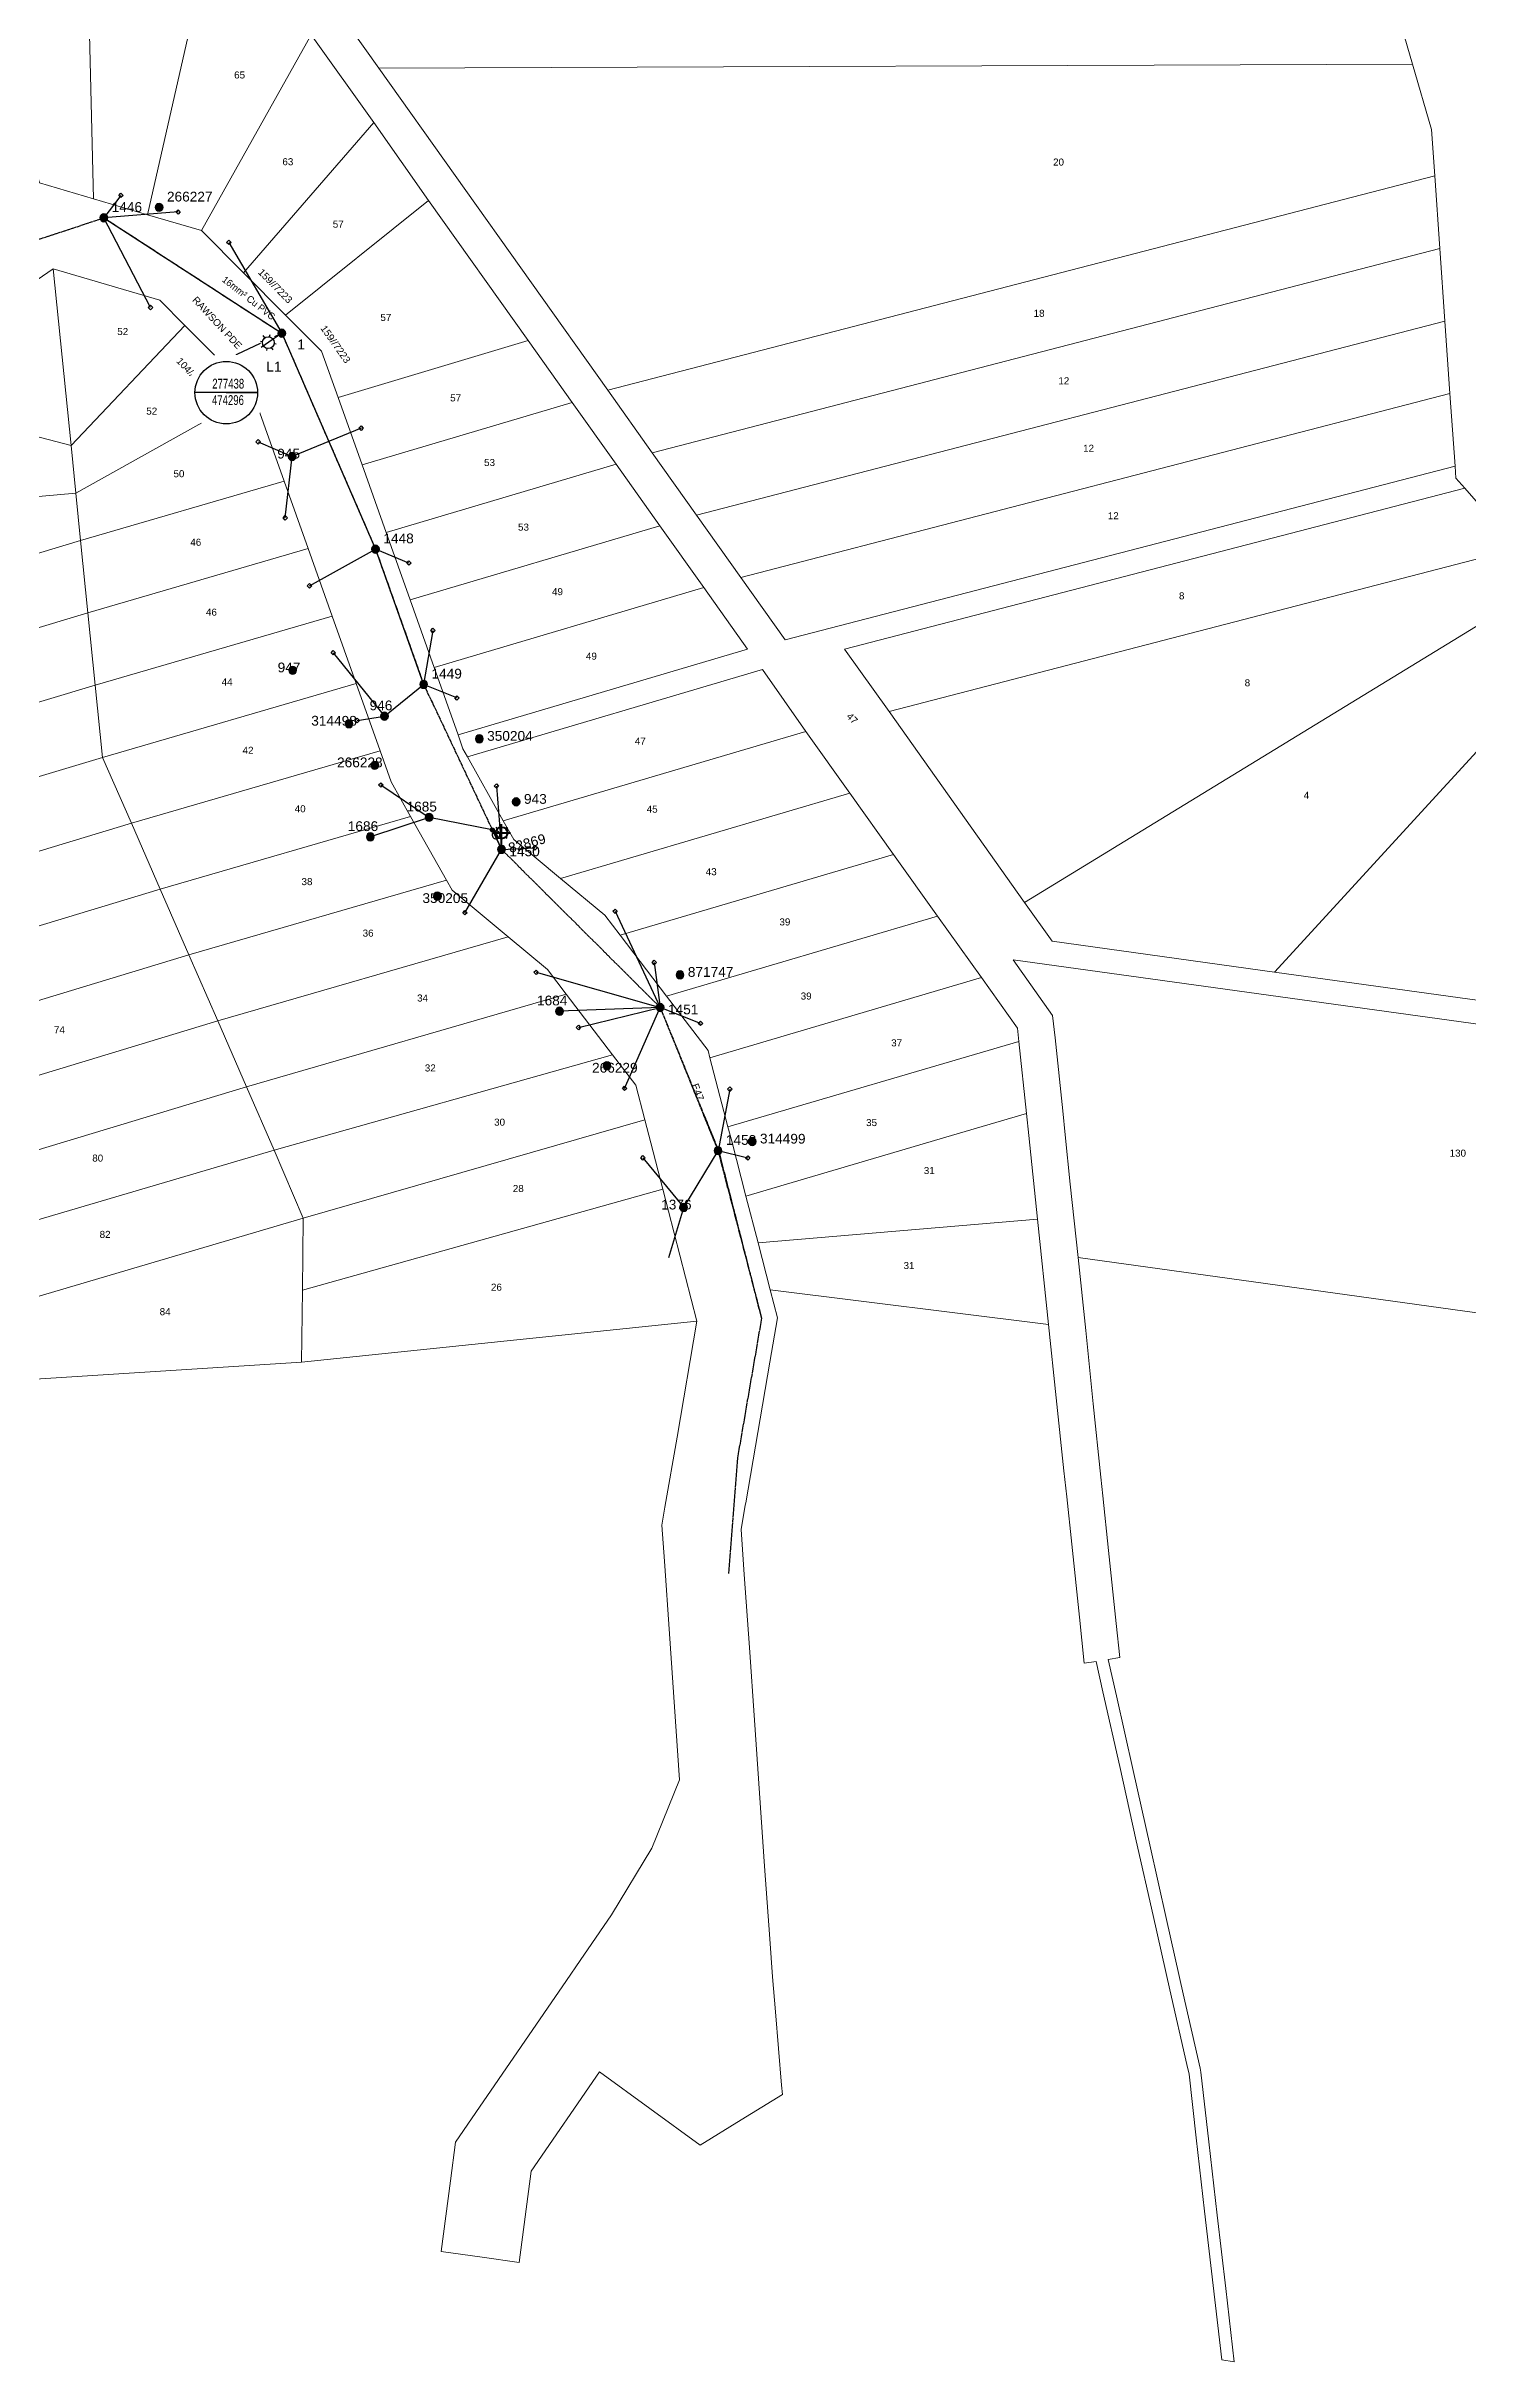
# Model space of a CAD drawing. Header units: metres. Extents: x 252878 to 253885, y 6267535 to 6268425.
# Drawn here: x 253185 to 253549, y 6267535 to 6268128 of the extents above; entities that cross this region are included whole.
import ezdxf
from ezdxf.enums import TextEntityAlignment as Align

# ---------------------------------------------------------------- set-up
doc = ezdxf.new("R2010")
doc.units = ezdxf.units.M
doc.linetypes.add('Cable Exist OH', pattern=[1, 1, 0])
doc.layers.get('0').update_dxf_attribs({"color": 6})
for name, color, linetype, lineweight in [('Cadastre Land Parcels_SP_EXT', 9, 'Continuous', 5), ('Cadastre Road Names_SP_HV_LV_SL_EXT', 9, 'Continuous', 5), ('Cadastre Roads_SP_EXT', 9, 'Continuous', 5)]:
    doc.layers.add(name, color=color, linetype=linetype, lineweight=lineweight)
for name, color, linetype in [('Equip_LV_EXT', 7, 'Continuous'), ('Equip_SP_LV_EXT', 7, 'Continuous'), ('Equip_SP_SL_EXT', 7, 'Continuous'), ('Equip_SP_SL_NEW', 2, 'Continuous'), ('Mains_HV_EXT', 7, 'Continuous'), ('Mains_LV_EXT', 7, 'Continuous'), ('Mains_SL_EXT', 7, 'Continuous'), ('Notes_SL_MISC', 7, 'Continuous'), ('OH_Details_SP_MISC', 7, 'Continuous'), ('Services_SP_EXT', 7, 'Continuous'), ('SupportsOH_SP_TR_HV_LV_SL_EXT', 7, 'Continuous')]:
    doc.layers.add(name, color=color, linetype=linetype)
doc.styles.add('iecARIAL', font='arial.ttf', dxfattribs={"height": 2})
doc.styles.add('POLE_LABEL', font='arial.ttf')
doc.styles.get("Standard").update_dxf_attribs({"font": 'arial.ttf'})

# ---------------------------------------------------------------- blocks, each defined once
blk = doc.blocks.new('LV_OH_LINKS_CLOSED_EXT')
for p, q in [((-0.17, 4.97), (-0.17, 3)), ((0.17, 4.97), (0.17, 3))]:
    blk.add_line(p, q)
blk.add_lwpolyline([(0, 2.99, 1), (0, 4.98, 1)], format="xyb", close=True)
at = {"flags": 9}
for tag, p in [('ACTUAL_STATUS', (0, 0)), ('CONSTRUCTED_VOLTAGE', (0, -0.2)), ('OPERATING_VOLTAGE', (0, -0.6)), ('ORIENTATION', (0, -0.8)), ('OWNED_BY', (0, -1)), ('STATE', (0, -1.2)), ('SWITCH_TYPE', (0, -1.4)), ('NO_PHASES', (0, -0.4)), ('USAGE', (0, -1.6)), ('NOTES', (0, -1.8))]:
    blk.add_attdef(tag, text='', height=0.2, dxfattribs=at).set_placement(p, align=Align.MIDDLE_LEFT)
at = {"flags": 1}
blk.add_attdef('Z', (0, 0), '', height=0.2, dxfattribs=at)
blk = doc.blocks.new('SL_LANTERN_EXT')
at = {"lineweight": 40}
for p, q in [((0, 1.97), (0, 6.47)), ((-2.25, 4.22), (2.25, 4.22)), ((-1.46, 5.68), (-1.06, 5.28)), ((-1.46, 2.76), (-1.06, 3.16)), ((0, 0), (0, 2.72)), ((1.46, 5.68), (1.06, 5.28)), ((1.46, 2.76), (1.06, 3.16))]:
    blk.add_line(p, q, dxfattribs=at)
blk.add_circle((0, 4.22), 1.5, dxfattribs=at)
at = {"style": 'iecARIAL', "flags": 8}
blk.add_attdef('ASSET_NUM', (1.5, 1.5), '', height=2.5, dxfattribs=at)
for tag, p, height, flags in [('OPERATING_VOLTAGE', (0.98, -1.65), 0.2, 9), ('ORIENTATION', (0.98, -1.85), 0.2, 9), ('OWNED_BY', (0.98, -2.05), 0.2, 9), ('STATE', (0.98, -2.25), 0.2, 9), ('CONSTRUCTED_VOLTAGE', (0.98, -0.65), 0.2, 9), ('CONTROL_TYPE', (0.98, -0.85), 0.2, 9), ('LANTERN_PURPOSE', (0.98, -1.05), 0.2, 9), ('LANTERN_TYPE', (0.98, -1.25), 0.2, 9), ('NO_PHASES', (0.98, -1.45), 0.2, 9), ('USAGE', (0.98, -2.45), 0.2, 9), ('CEXIST', (0.98, -2.65), 0.2, 9), ('CNEW', (0.98, -2.85), 0.2, 9), ('CNUMBER', (0.98, -3.05), 0.2, 9), ('CREMOVE', (0.98, -3.25), 0.2, 9), ('CREPLACE', (0.98, -3.45), 0.2, 9), ('LKINGHEIGHT', (0.98, -3.65), 0.2, 9), ('LBRACKET', (0.98, -3.85), 0.2, 9), ('LBRACKETVOCAB', (0.98, -4.05), 0.2, 9), ('LCATEGORY', (0.98, -4.25), 0.2, 9), ('LCHARGE1', (0.98, -4.45), 0.2, 9), ('LCHARGE1PERCENT', (0.98, -4.65), 0.2, 9), ('LCHARGE2', (0.98, -4.85), 0.2, 9), ('LCHARGE2PERCENT', (0.98, -5.05), 0.2, 9), ('LCHARGE3', (0.98, -5.25), 0.2, 9), ('LCHARGE3PERCENT', (0.98, -5.45), 0.2, 9), ('LEXIST', (0.98, -5.65), 0.2, 9), ('LLAMP', (0.98, -5.85), 0.2, 9), ('LLAMPVOCAB', (0.98, -6.05), 0.2, 9), ('LNUMBER', (2.18, -3.25), 2.5, 8), ('STREETNAME', (0.98, -9.25), 0.2, 9), ('SUBURB', (0.98, -9.45), 0.2, 1), ('LMAST', (0.98, -6.25), 0.2, 9), ('LMASTVOCAB', (0.98, -6.45), 0.2, 9), ('LNEW', (0.98, -6.65), 0.2, 9), ('LANTNUMBER', (0.98, -6.85), 0.2, 9), ('LOUTREACH', (0.98, -7.25), 0.2, 9), ('LOUTREACHVOCAB', (0.98, -7.45), 0.2, 9), ('LRATECODE', (0.98, -7.65), 0.2, 9), ('LREMOVE', (0.98, -7.85), 0.2, 9), ('LREPLACE', (0.98, -8.05), 0.2, 9), ('LTYPE', (0.98, -8.25), 0.2, 9), ('LTYPEVOCAB', (0.98, -8.45), 0.2, 9), ('LEGEND', (0.98, -8.65), 0.2, 9), ('LOCATION', (0.98, -8.85), 0.2, 9), ('NOTES', (0.98, -9.05), 0.2, 9)]:
    blk.add_attdef(tag, p, '', height=height, dxfattribs=dict(flags=flags))
blk = doc.blocks.new('CCP_EXT')
blk.add_wipeout([(0, 0.57), (0.57, 0), (0, -0.57), (-0.57, 0)])
blk.add_lwpolyline([(-0.57, 0), (0, 0.57), (0.57, 0), (0, -0.57), (-0.57, 0)])
at = {"flags": 1}
blk.add_attdef('Z', (0, 0), '', height=0.2, dxfattribs=at)
at = {"flags": 9}
for tag, p in [('CCP_TYPE', (0, 0)), ('CONSTRUCTED_VOLTAGE', (0, -0.2)), ('OPERATING_VOLTAGE', (0, -0.6)), ('ORIENTATION', (0, -0.8)), ('OWNED_BY', (0, -1)), ('STATE', (0, -1.8)), ('NO_PHASES', (0, -0.4)), ('USAGE', (0, -1.2)), ('LEGEND', (0, -1.4)), ('LIFE_SUPPORT', (0, -1.6)), ('NOTES', (0, -2))]:
    blk.add_attdef(tag, text='', height=0.2, dxfattribs=at).set_placement(p, align=Align.MIDDLE_LEFT)
blk = doc.blocks.new('POLE_EXT')
blk.add_hatch(color=256).paths.add_polyline_path([(-1, 0, 1), (1, 0, 1)])
blk.add_lwpolyline([(-1, 0, 1), (1, 0, 1)], format="xyb", close=True)
for tag, height, flags, p in [('pNumber', 2.5, 8, (-17.84, 2.07)), ('OWNED_BY', 0.2, 9, (1.35, -0.4)), ('SPECIAL_USE', 0.2, 9, (1.35, -0.8)), ('STATE', 0.2, 9, (1.35, -1)), ('cLV', 0.2, 9, (1.35, -1.4)), ('hDepth', 0.2, 9, (1.35, -1.6)), ('hDia', 0.2, 9, (1.35, -1.8)), ('cHV', 0.2, 9, (1.35, -2)), ('cLinedev', 0.2, 9, (1.35, -3.4)), ('pExisting', 0.2, 9, (1.35, -3.8)), ('pFooting', 0.2, 9, (1.35, -4.4)), ('pNew', 0.2, 9, (1.35, -4.6)), ('pRelocate', 0.2, 9, (1.35, -5)), ('pRemove', 0.2, 9, (1.35, -5.2)), ('pReplace', 0.2, 9, (1.35, -5.4)), ('pStay', 0.2, 9, (1.35, -5.6)), ('pType', 0.2, 9, (1.35, -5.8)), ('PARENT', 0.2, 9, (1.35, -0.6)), ('USAGE', 0.2, 9, (1.35, -1.2)), ('LBRACKET', 0.2, 9, (1.35, -2.2)), ('LExisting', 0.2, 9, (1.35, -2.4)), ('LANTNUMBER', 0.2, 9, (1.35, -2.6)), ('LOther', 0.2, 9, (1.35, -2.8)), ('LRemove', 0.2, 9, (1.35, -3)), ('LEGEND', 0.2, 9, (1.35, -3.2)), ('LOCATION', 0.2, 9, (1.35, -3.6)), ('PFNUMBER', 0.2, 9, (1.35, -4)), ('NEWPFNUMBER', 0.2, 9, (1.35, -4.2)), ('cspan', 0.2, 9, (1.35, -6)), ('STREETNAME', 0.2, 9, (1.35, -6.2)), ('SUBURB', 0.2, 9, (1.35, -6.4)), ('OPERATED_BY', 0.2, 9, (1.36, -7.01)), ('NOTES', 0.2, 9, (1.35, -6.6)), ('MAINTAINED_BY', 0.2, 9, (1.36, -6.81))]:
    blk.add_attdef(tag, text='', height=height, dxfattribs=dict(flags=flags)).set_placement(p, align=Align.MIDDLE_LEFT)
at = {"style": 'POLE_LABEL'}
for tag, height, flags, p in [('STRUCTURE_PLANT_NUMBER', 0.2, 9, (1.35, 0.03)), ('ASSET_NUM', 2.5, 8, (2, 2)), ('STREET_CODE', 0.2, 9, (1.35, -0.2))]:
    blk.add_attdef(tag, text='', height=height, dxfattribs=dict(at, flags=flags)).set_placement(p, align=Align.MIDDLE_LEFT)
at = {"flags": 1}
blk.add_attdef('Z', (1.35, -7.33), '', height=0.2, dxfattribs=at)
blk = doc.blocks.new('CONNECTOR_NODE_EXT')
h = blk.add_hatch(color=256)
edge = h.paths.add_edge_path()
edge.add_arc((0, 0), 0.5, 0, 360)
blk.add_circle((0, 0), 0.5)
at = {"flags": 1}
blk.add_attdef('Z', (0, 0), '', height=0.2, dxfattribs=at)
at = {"flags": 9}
for tag, p in [('CONNECTOR_TYPE', (0, 0)), ('CONSTRUCTED_VOLTAGE', (0, -0.2)), ('OPERATING_VOLTAGE', (0, -0.6)), ('ORIENTATION', (0, -0.8)), ('SUBTYPE', (0, -1)), ('NO_PHASES', (0, -0.4)), ('USAGE', (0, -1.2)), ('NOTES', (0, -1.4))]:
    blk.add_attdef(tag, text='', height=0.2, dxfattribs=at).set_placement(p, align=Align.MIDDLE_LEFT)
blk = doc.blocks.new('SL_LANTERN_REPLACE_NEW')
for tag, flags, p in [('ORIENTATION', 9, (1.5, -1.4)), ('OWNED_BY', 9, (1.5, -1.6)), ('OPERATED_BY', 9, (1.5, -1.8)), ('STATE', 9, (1.5, -2.2)), ('CEXIST', 9, (1.5, -2.6)), ('CNEW', 9, (1.5, -2.8)), ('CNUMBER', 9, (1.5, -3)), ('CREMOVE', 9, (1.5, -3.2)), ('CREPLACE', 9, (1.5, -3.4)), ('MAINTAINED_BY', 9, (1.5, -2)), ('USAGE', 9, (1.5, -2.4)), ('LKINGHEIGHT', 9, (1.5, -3.6)), ('LBRACKET', 9, (1.5, -3.8)), ('LBRACKETVOCAB', 9, (1.5, -4)), ('LCATEGORY', 9, (1.5, -4.2)), ('LCHARGE1', 9, (1.5, -4.4)), ('LCHARGE1PERCENT', 9, (1.5, -4.6)), ('LCHARGE2', 9, (1.5, -4.8)), ('LCHARGE2PERCENT', 9, (1.5, -5)), ('LCHARGE3', 9, (1.5, -5.2)), ('LCHARGE3PERCENT', 9, (1.5, -5.4)), ('LEXIST', 9, (1.5, -5.6)), ('LLAMP', 9, (1.5, -5.8)), ('LLAMPVOCAB', 9, (1.5, -6)), ('LMAST', 9, (1.5, -6.2)), ('LMASTVOCAB', 9, (1.5, -6.4)), ('LNEW', 9, (1.5, -6.6)), ('LOUTREACH', 9, (1.5, -7.2)), ('LOUTREACHVOCAB', 9, (1.5, -7.4)), ('LRATECODE', 9, (1.5, -7.6)), ('LREMOVE', 9, (1.5, -7.8)), ('LREPLACE', 9, (1.5, -8)), ('LTYPE', 9, (1.5, -8.2)), ('LTYPEVOCAB', 9, (1.5, -8.4)), ('LEGEND', 9, (1.5, -8.6)), ('NEW_LKINGHEIGHT', 9, (1.5, -8.8)), ('NEW_LBRACKET', 9, (1.5, -9)), ('NEW_LBRACKETVOCAB', 9, (1.5, -9.2)), ('NEW_LCATEGORY', 9, (1.5, -9.4)), ('NEW_LCHARGE1', 9, (1.5, -9.6)), ('NEW_LCHARGE1PERCENT', 9, (1.5, -9.8)), ('NEW_LCHARGE2', 9, (1.5, -10)), ('NEW_LCHARGE2PERCENT', 9, (1.5, -10.2)), ('NEW_LCHARGE3', 9, (1.5, -10.4)), ('NEW_LCHARGE3PERCENT', 9, (1.5, -10.6)), ('NEW_LLAMP', 9, (1.5, -10.8)), ('NEW_LLAMPVOCAB', 9, (1.5, -11)), ('NEW_LMAST', 9, (1.5, -11.2)), ('NEW_LMASTVOCAB', 9, (1.5, -11.4)), ('NEW_LOUTREACH', 9, (1.5, -11.6)), ('NEW_LOUTREACHVOCAB', 9, (1.5, -11.8)), ('SUBURB', 9, (1.5, -12.6)), ('STREETNAME', 9, (1.5, -12.8)), ('Z', 1, (1.5, -13.4)), ('NEW_LRATECODE', 9, (1.5, -12)), ('NEW_LTYPE', 9, (1.5, -12.2)), ('NEW_LTYPEVOCAB', 9, (1.5, -12.4)), ('LOCATION', 9, (1.5, -13)), ('NOTES', 9, (1.5, -13.2))]:
    blk.add_attdef(tag, text='', height=0.2, dxfattribs=dict(flags=flags)).set_placement(p, align=Align.MIDDLE_LEFT)
at = {"flags": 9}
blk.add_attdef('LANTNUMBER', (1.5, -6.91), '', height=0.2, dxfattribs=at)
blk.add_wipeout([(0, 6.47), (1.46, 5.68), (2.25, 4.22), (1.46, 2.76), (0, 1.86), (-1.46, 2.76), (-2.25, 4.22), (-1.46, 5.68)])
for p, q in [((0, 2.72), (0, 6.47)), ((-2.25, 4.22), (-1.5, 4.22)), ((-1.46, 5.68), (-1.06, 5.28)), ((-1.46, 2.76), (-1.06, 3.16)), ((0, 0), (0, 2.72)), ((0, 0), (0, 0)), ((1.46, 5.68), (1.06, 5.28)), ((1.46, 2.76), (1.06, 3.16)), ((1.5, 4.22), (2.25, 4.22))]:
    blk.add_line(p, q)
blk.add_circle((0, 4.22), 1.5)
for tag, height, flags, p in [('STREET_CODE', 0.2, 9, (1.5, 0)), ('ASSET_NUM', 2.5, 8, (2, 2)), ('CONSTRUCTED_VOLTAGE', 0.2, 9, (1.5, -0.2)), ('CONTROL_TYPE', 0.2, 9, (1.5, -0.4)), ('OPERATING_VOLTAGE', 0.2, 9, (1.5, -1.2)), ('LANTERN_PURPOSE', 0.2, 9, (1.5, -0.6)), ('LANTERN_TYPE', 0.2, 9, (1.5, -0.8)), ('NO_PHASES', 0.2, 9, (1.5, -1)), ('LNUMBER', 2.5, 8, (1.5, -1.38))]:
    blk.add_attdef(tag, text='', height=height, dxfattribs=dict(flags=flags)).set_placement(p, align=Align.MIDDLE_LEFT)
blk = doc.blocks.new('SLANTERN_NUM_NEW')
blk.add_wipeout([(-0.31, 10), (-0.94, 9.96), (-1.57, 9.88), (-2.18, 9.76), (-2.79, 9.61), (-3.39, 9.41), (-3.97, 9.18), (-4.54, 8.91), (-5.09, 8.61), (-5.62, 8.27), (-6.13, 7.91), (-6.62, 7.5), (-7.07, 7.07), (-7.5, 6.62), (-7.91, 6.13), (-8.27, 5.62), (-8.61, 5.09), (-8.91, 4.54), (-9.18, 3.97), (-9.41, 3.39), (-9.61, 2.79), (-9.76, 2.18), (-9.88, 1.57), (-9.96, 0.94), (-10, 0.31), (-10, -0.31), (-9.96, -0.94), (-9.88, -1.57), (-9.76, -2.18), (-9.61, -2.79), (-9.41, -3.39), (-9.18, -3.97), (-8.91, -4.54), (-8.61, -5.09), (-8.27, -5.62), (-7.91, -6.13), (-7.5, -6.62), (-7.07, -7.07), (-6.62, -7.5), (-6.13, -7.91), (-5.62, -8.27), (-5.09, -8.61), (-4.54, -8.91), (-3.97, -9.18), (-3.39, -9.41), (-2.79, -9.61), (-2.18, -9.76), (-1.57, -9.88), (-0.94, -9.96), (-0.31, -10), (0.31, -10), (0.94, -9.96), (1.57, -9.88), (2.18, -9.76), (2.79, -9.61), (3.39, -9.41), (3.97, -9.18), (4.54, -8.91), (5.09, -8.61), (5.62, -8.27), (6.13, -7.91), (6.62, -7.5), (7.07, -7.07), (7.5, -6.62), (7.91, -6.13), (8.27, -5.62), (8.61, -5.09), (8.91, -4.54), (9.18, -3.97), (9.41, -3.39), (9.61, -2.79), (9.76, -2.18), (9.88, -1.57), (9.96, -0.94), (10, -0.31), (10, 0.31), (9.96, 0.94), (9.88, 1.57), (9.76, 2.18), (9.61, 2.79), (9.41, 3.39), (9.18, 3.97), (8.91, 4.54), (8.61, 5.09), (8.27, 5.62), (7.91, 6.13), (7.5, 6.62), (7.07, 7.07), (6.62, 7.5), (6.13, 7.91), (5.62, 8.27), (5.09, 8.61), (4.54, 8.91), (3.97, 9.18), (3.39, 9.41), (2.79, 9.61), (2.18, 9.76), (1.57, 9.88), (0.94, 9.96), (0.31, 10)])
at = {"linetype": 'Continuous'}
blk.add_line((8, 0), (-8, 0), dxfattribs=at)
blk.add_line((0, 0), (8, 0))
blk.add_circle((0, 0), 8, dxfattribs=at)
at = {"width": 0.7}
for tag, p in [('SNUMBER', (0.51, 1.05)), ('CNUMBER', (0.44, -3.15))]:
    blk.add_attdef(tag, text='', height=2.5, dxfattribs=at).set_placement(p, align=Align.CENTER)
at = {"flags": 1}
blk.add_attdef('Z', (0, 0), '', height=0.2, dxfattribs=at)

msp = doc.modelspace()

# ---------------------------------------------------------------- linework, layer by layer
at = {"layer": 'Cadastre Land Parcels_SP_EXT', "linetype": 'Continuous'}
for points in [[(253194.13, 6268201.19), (253151.82, 6268206.89), (253183.09, 6268092.84), (253196.89, 6268088.76), (253194.13, 6268201.19)], [(253228.76, 6268164.27), (253203.45, 6268199.93), (253194.13, 6268201.19), (253196.89, 6268088.76), (253210.68, 6268084.67), (253228.76, 6268164.27)], [(253252.52, 6268130.66), (253247.87, 6268137.37), (253228.76, 6268164.27), (253210.68, 6268084.67), (253224.48, 6268080.59), (253252.52, 6268130.66)], [(253529.28, 6268139.94), (253242.27, 6268161.02), (253247.55, 6268153.63), (253269.86, 6268122.17), (253534.14, 6268123.2), (253529.28, 6268139.94)], [(253268.55, 6268108.25), (253252.52, 6268130.66), (253224.48, 6268080.59), (253235.24, 6268069.79), (253268.55, 6268108.25)], [(253328.41, 6268039.74), (253539.87, 6268094.59), (253539.04, 6268106.46), (253534.14, 6268123.2), (253269.86, 6268122.17), (253328.41, 6268039.74)], [(253282.55, 6268088.31), (253268.55, 6268108.25), (253235.24, 6268069.79), (253246, 6268058.99), (253282.55, 6268088.31)], [(253541.16, 6268076.03), (253539.87, 6268094.59), (253328.41, 6268039.74), (253339.73, 6268023.76), (253541.16, 6268076.03)], [(253308.08, 6268052.47), (253282.55, 6268088.31), (253246, 6268058.99), (253255.24, 6268049.71), (253259.44, 6268037.9), (253308.08, 6268052.47)], [(253542.46, 6268057.46), (253541.16, 6268076.03), (253339.73, 6268023.76), (253351.12, 6268007.84), (253542.46, 6268057.46)], [(253191.16, 6268025.58), (253186.59, 6268070.83), (253156.15, 6268049.9), (253151.63, 6268035.94), (253191.16, 6268025.58)], [(253220.28, 6268056.3), (253213.83, 6268062.78), (253186.59, 6268070.83), (253191.16, 6268025.58), (253220.28, 6268056.3)], [(253237.76, 6268038.75), (253220.28, 6268056.3), (253191.16, 6268025.58), (253192.38, 6268013.46), (253237.76, 6268038.75)], [(253543.75, 6268038.9), (253542.46, 6268057.46), (253351.12, 6268007.84), (253362.45, 6267991.86), (253543.75, 6268038.9)], [(253319.3, 6268036.6), (253308.08, 6268052.47), (253259.44, 6268037.9), (253265.58, 6268020.64), (253319.3, 6268036.6)], [(253245.68, 6268016.48), (253237.76, 6268038.75), (253192.38, 6268013.46), (253193.6, 6268001.31), (253245.68, 6268016.48)], [(253545.05, 6268020.34), (253543.75, 6268038.9), (253362.45, 6267991.86), (253373.8, 6267975.89), (253545.05, 6268020.34)], [(253191.16, 6268025.58), (253151.63, 6268035.94), (253147.11, 6268021.99), (253146.38, 6268009.36), (253192.38, 6268013.46), (253191.16, 6268025.58)], [(253330.51, 6268020.83), (253319.3, 6268036.6), (253265.58, 6268020.64), (253271.72, 6268003.38), (253330.51, 6268020.83)], [(253341.71, 6268005.05), (253330.51, 6268020.83), (253271.72, 6268003.38), (253277.85, 6267986.11), (253341.71, 6268005.05)], [(253193.6, 6268001.31), (253192.38, 6268013.46), (253146.38, 6268009.36), (253145.33, 6267991.09), (253144.5, 6267986.51), (253193.6, 6268001.31)], [(253251.82, 6267999.24), (253245.68, 6268016.48), (253193.6, 6268001.31), (253195.48, 6267982.83), (253251.82, 6267999.24)], [(253400.33, 6267957.57), (253561.01, 6267999.27), (253547.55, 6268014.7), (253388.96, 6267973.52), (253400.33, 6267957.57)], [(253195.48, 6267982.83), (253193.6, 6268001.31), (253144.5, 6267986.51), (253140.82, 6267966.36), (253195.48, 6267982.83)], [(253283.99, 6267968.85), (253352.99, 6267989.32), (253341.71, 6268005.05), (253277.85, 6267986.11), (253283.99, 6267968.85)], [(253197.36, 6267964.33), (253257.96, 6267981.97), (253251.82, 6267999.24), (253195.48, 6267982.83), (253197.36, 6267964.33)], [(253568.72, 6267990.49), (253561.01, 6267999.27), (253400.33, 6267957.57), (253434.99, 6267908.71), (253568.72, 6267990.49)], [(253352.99, 6267989.32), (253283.99, 6267968.85), (253290.11, 6267951.6), (253364.13, 6267973.54), (253352.99, 6267989.32)], [(253587.15, 6267987.24), (253568.72, 6267990.49), (253434.99, 6267908.71), (253442.07, 6267898.82), (253498.84, 6267890.9), (253587.15, 6267987.24)], [(253197.36, 6267964.33), (253195.48, 6267982.83), (253140.82, 6267966.36), (253137.15, 6267946.22), (253197.36, 6267964.33)], [(253264.07, 6267964.73), (253257.96, 6267981.97), (253197.36, 6267964.33), (253199.24, 6267945.83), (253264.07, 6267964.73)], [(253379.07, 6267952.49), (253367.95, 6267968.3), (253292.52, 6267945.94), (253301.69, 6267929.58), (253379.07, 6267952.49)], [(253199.24, 6267945.83), (253197.36, 6267964.33), (253137.15, 6267946.22), (253133.48, 6267926.08), (253199.24, 6267945.83)], [(253270.21, 6267947.48), (253264.07, 6267964.73), (253199.24, 6267945.83), (253206.58, 6267928.98), (253270.21, 6267947.48)], [(253390.26, 6267936.71), (253379.07, 6267952.49), (253301.69, 6267929.58), (253304.37, 6267924.8), (253316.34, 6267914.86), (253390.26, 6267936.71)], [(253206.58, 6267928.98), (253199.24, 6267945.83), (253133.48, 6267926.08), (253131.65, 6267916.05), (253134.52, 6267907.2), (253206.58, 6267928.98)], [(253277.97, 6267930.74), (253273.05, 6267939.6), (253270.21, 6267947.48), (253206.58, 6267928.98), (253213.93, 6267912.15), (253277.97, 6267930.74)], [(253401.48, 6267921.02), (253390.26, 6267936.71), (253316.34, 6267914.86), (253327.62, 6267905.5), (253331.55, 6267900.35), (253401.48, 6267921.02)], [(253287.17, 6267914.4), (253277.97, 6267930.74), (253213.93, 6267912.15), (253221.3, 6267895.29), (253287.17, 6267914.4)], [(253213.93, 6267912.15), (253206.58, 6267928.98), (253134.52, 6267907.2), (253140.15, 6267889.79), (253213.93, 6267912.15)], [(253412.68, 6267905.23), (253401.48, 6267921.02), (253331.55, 6267900.35), (253343.44, 6267884.78), (253412.68, 6267905.23)], [(253302.89, 6267899.94), (253288.61, 6267911.83), (253287.17, 6267914.4), (253221.3, 6267895.29), (253228.65, 6267878.44), (253302.89, 6267899.94)], [(253221.3, 6267895.29), (253213.93, 6267912.15), (253140.15, 6267889.79), (253145.79, 6267872.39), (253221.3, 6267895.29)], [(253423.98, 6267889.55), (253412.68, 6267905.23), (253343.44, 6267884.78), (253354.03, 6267870.87), (253354.53, 6267868.97), (253423.98, 6267889.55)], [(253228.65, 6267878.44), (253221.3, 6267895.29), (253145.79, 6267872.39), (253151.43, 6267854.98), (253228.65, 6267878.44)], [(253235.99, 6267861.59), (253317.76, 6267885.27), (253312.98, 6267891.59), (253302.89, 6267899.94), (253228.65, 6267878.44), (253235.99, 6267861.59)], [(253433.47, 6267873.15), (253433.16, 6267876.56), (253423.98, 6267889.55), (253354.53, 6267868.97), (253359.13, 6267851.28), (253433.47, 6267873.15)], [(253655.64, 6267863.06), (253432.04, 6267894.04), (253442.14, 6267879.81), (253442.76, 6267874.07), (253444.73, 6267855.37), (253445.35, 6267849.28), (253446.67, 6267836.65), (253448.64, 6267817.87), (253624.92, 6267793.44), (253639.02, 6267809.96), (253640.8, 6267812.01), (253645.31, 6267827.56), (253650.46, 6267845.31), (253652.8, 6267853.3), (253655.64, 6267863.06)], [(253329.64, 6267869.71), (253317.76, 6267885.27), (253235.99, 6267861.59), (253243.08, 6267845.34), (253329.64, 6267869.71)], [(253235.99, 6267861.59), (253228.65, 6267878.44), (253151.43, 6267854.98), (253151.83, 6267853.75), (253156.68, 6267843.7), (253159.18, 6267838.33), (253178.25, 6267844.11), (253235.99, 6267861.59)], [(253435.44, 6267854.76), (253433.47, 6267873.15), (253359.13, 6267851.28), (253360.08, 6267847.61), (253363.72, 6267833.58), (253414.88, 6267848.68), (253435.44, 6267854.76)], [(253337.87, 6267853.15), (253335.58, 6267862), (253329.64, 6267869.71), (253243.08, 6267845.34), (253250.51, 6267827.93), (253337.87, 6267853.15)], [(253243.08, 6267845.34), (253235.99, 6267861.59), (253178.25, 6267844.11), (253159.18, 6267838.33), (253166.41, 6267822.79), (253243.08, 6267845.34)], [(253342.45, 6267835.38), (253339.41, 6267847.22), (253337.87, 6267853.15), (253250.51, 6267827.93), (253250.36, 6267809.52), (253342.45, 6267835.38)], [(253438.28, 6267827.74), (253436.05, 6267849.1), (253435.44, 6267854.76), (253414.88, 6267848.68), (253363.72, 6267833.58), (253366.82, 6267821.61), (253438.28, 6267827.74)], [(253250.51, 6267827.93), (253243.08, 6267845.34), (253166.41, 6267822.79), (253169.4, 6267816.33), (253162.94, 6267802.09), (253250.51, 6267827.93)], [(253351.21, 6267801.6), (253342.45, 6267835.38), (253250.36, 6267809.52), (253250.09, 6267791.1), (253351.21, 6267801.6)], [(253250.36, 6267809.52), (253250.51, 6267827.93), (253162.94, 6267802.09), (253155.2, 6267785.02), (253250.09, 6267791.1), (253250.36, 6267809.52)], [(253438.28, 6267827.74), (253366.82, 6267821.61), (253369.92, 6267809.62), (253441.1, 6267800.76), (253438.28, 6267827.74)]]:
    msp.add_lwpolyline(points, close=True, dxfattribs=at)
for points in [[(253566.76, 6267881.51), (253498.84, 6267890.9), (253442.07, 6267898.82), (253434.99, 6267908.71), (253400.33, 6267957.57), (253388.96, 6267973.52), (253547.55, 6268014.7), (253545.27, 6268017.3), (253545.05, 6268020.34), (253373.8, 6267975.89), (253362.45, 6267991.86), (253351.12, 6268007.84), (253339.73, 6268023.76), (253328.41, 6268039.74), (253269.86, 6268122.17), (253247.55, 6268153.63)], [(253252.52, 6268130.66), (253268.55, 6268108.25), (253282.55, 6268088.31), (253308.08, 6268052.47), (253319.3, 6268036.6), (253330.51, 6268020.83), (253341.71, 6268005.05), (253352.99, 6267989.32), (253364.13, 6267973.54), (253290.11, 6267951.6), (253291.38, 6267948.02), (253292.52, 6267945.94), (253367.95, 6267968.3), (253379.07, 6267952.49), (253390.26, 6267936.71), (253401.48, 6267921.02), (253412.68, 6267905.23), (253423.98, 6267889.55), (253433.16, 6267876.56), (253433.47, 6267873.15), (253435.44, 6267854.76), (253436.05, 6267849.1), (253438.28, 6267827.74), (253441.1, 6267800.76), (253443.09, 6267782.03), (253445.04, 6267763.31), (253445.75, 6267756.64), (253447.03, 6267744.58), (253448.99, 6267725.85), (253450.24, 6267714.07), (253453.24, 6267714.56), (253454.99, 6267706.74), (253459.29, 6267687.68), (253463.55, 6267668.63), (253467.85, 6267649.57), (253472.15, 6267630.52), (253476.43, 6267611.47), (253477.02, 6267608.96), (253478.88, 6267592.67), (253481.02, 6267573.92), (253485.4, 6267535.87), (253488.54, 6267535.41), (253486.4, 6267554.17), (253484.25, 6267572.93), (253482.11, 6267591.69), (253480.07, 6267609.48), (253479.85, 6267610.49), (253475.56, 6267629.53), (253471.28, 6267648.57), (253467, 6267667.65), (253462.72, 6267686.69), (253458.44, 6267705.76), (253456.35, 6267715.08), (253459.34, 6267715.57), (253458.43, 6267724.27), (253456.47, 6267742.97), (253455.02, 6267756.88), (253454.51, 6267761.72), (253452.55, 6267780.46), (253450.6, 6267799.18), (253448.64, 6267817.87), (253446.67, 6267836.65), (253445.35, 6267849.28), (253444.73, 6267855.37), (253442.76, 6267874.07), (253442.14, 6267879.81), (253432.04, 6267894.04), (253655.64, 6267863.06)]]:
    msp.add_lwpolyline(points, dxfattribs=at)
at = {"layer": 'Mains_LV_EXT', "linetype": 'Cable Exist OH'}
for points in [[(253156.14, 6268069.48), (253199.55, 6268083.88)], [(253301.24, 6267922.29), (253298.88, 6267927.28)]]:
    msp.add_lwpolyline(points, dxfattribs=at)
at = {"layer": 'Services_SP_EXT'}
for points in [[(253271.32, 6267956.38), (253281.32, 6267964.5)], [(253282.71, 6267930.49), (253267.69, 6267925.49)], [(253298.88, 6267927.28), (253282.71, 6267930.49)], [(253341.8, 6267881.86), (253316.07, 6267880.89)], [(253347.82, 6267830.7), (253356.59, 6267845.21)], [(253343.98, 6267817.91), (253347.82, 6267830.7)]]:
    msp.add_lwpolyline(points, dxfattribs=at)

# ---------------------------------------------------------------- block references
at = {"layer": 'Equip_LV_EXT'}
msp.add_blockref('CONNECTOR_NODE_EXT', (253298.88, 6267927.28), dxfattribs=at)
at = {"layer": 'Equip_SP_LV_EXT', "rotation": 20.68862380906094}
msp.add_blockref('LV_OH_LINKS_CLOSED_EXT', (253301.24, 6267922.29), dxfattribs=at)
at = {"layer": 'Equip_SP_SL_EXT'}
ref = msp.add_blockref('SL_LANTERN_EXT', (253301.24, 6267922.29), dxfattribs=at)
ref.add_attrib('ASSET_NUM', '82869', dxfattribs={"layer": '0', "height": 2.5, "rotation": 15.39099, "style": 'iecARIAL'}).set_placement((253302.74, 6267923.79), align=Align.TOP_LEFT)
at = {"layer": 'SupportsOH_SP_TR_HV_LV_SL_EXT'}
ref = msp.add_blockref('POLE_EXT', (253247.71, 6268022.79), dxfattribs=at)
ref.add_attrib('ASSET_NUM', '945', dxfattribs={"layer": '0', "height": 2.5, "style": 'POLE_LABEL'}).set_placement((253249.71, 6268023.54), align=Align.MIDDLE_RIGHT)
ref = msp.add_blockref('POLE_EXT', (253247.81, 6267968.09), dxfattribs=at)
ref.add_attrib('ASSET_NUM', '947', dxfattribs={"layer": '0', "height": 2.5, "style": 'POLE_LABEL'}).set_placement((253249.81, 6267968.84), align=Align.MIDDLE_RIGHT)
ref = msp.add_blockref('POLE_EXT', (253295.55, 6267950.58), dxfattribs=at)
ref.add_attrib('ASSET_NUM', '350204', dxfattribs={"layer": '0', "height": 2.5, "style": 'POLE_LABEL'}).set_placement((253297.55, 6267951.33), align=Align.MIDDLE_LEFT)
ref = msp.add_blockref('POLE_EXT', (253268.83, 6267943.8), dxfattribs=at)
ref.add_attrib('ASSET_NUM', '266228', dxfattribs={"layer": '0', "height": 2.5, "rotation": 0.0011, "style": 'POLE_LABEL'}).set_placement((253270.83, 6267944.55), align=Align.MIDDLE_RIGHT)
ref = msp.add_blockref('POLE_EXT', (253304.97, 6267934.46), dxfattribs=at)
ref.add_attrib('ASSET_NUM', '943', dxfattribs={"layer": '0', "height": 2.5, "style": 'POLE_LABEL'}).set_placement((253306.97, 6267935.21), align=Align.MIDDLE_LEFT)
ref = msp.add_blockref('POLE_EXT', (253282.71, 6267930.49), dxfattribs=at)
ref.add_attrib('ASSET_NUM', '1685', dxfattribs={"layer": '0', "height": 2.5, "style": 'POLE_LABEL'}).set_placement((253284.71, 6267931.24), align=Align.BOTTOM_RIGHT)
ref = msp.add_blockref('POLE_EXT', (253267.69, 6267925.49), dxfattribs=at)
ref.add_attrib('ASSET_NUM', '1686', dxfattribs={"layer": '0', "height": 2.5, "style": 'POLE_LABEL'}).set_placement((253269.69, 6267926.24), align=Align.BOTTOM_RIGHT)
ref = msp.add_blockref('POLE_EXT', (253346.87, 6267890.19), dxfattribs=at)
ref.add_attrib('ASSET_NUM', '871747', dxfattribs={"layer": '0', "height": 2.5, "style": 'POLE_LABEL'}).set_placement((253348.87, 6267890.94), align=Align.MIDDLE_LEFT)
ref = msp.add_blockref('POLE_EXT', (253328.2, 6267866.93), dxfattribs=at)
ref.add_attrib('ASSET_NUM', '266229', dxfattribs={"layer": '0', "height": 2.5, "rotation": 0.02955, "style": 'POLE_LABEL'}).set_placement((253330.2, 6267867.68), align=Align.TOP_CENTER)
ref = msp.add_blockref('POLE_EXT', (253347.82, 6267830.7), dxfattribs=at)
ref.add_attrib('ASSET_NUM', '1376', dxfattribs={"layer": '0', "height": 2.5, "rotation": 0.27884, "style": 'POLE_LABEL'}).set_placement((253349.82, 6267831.45), align=Align.MIDDLE_RIGHT)

# ---------------------------------------------------------------- texts
at = {"layer": 'Cadastre Land Parcels_SP_EXT'}
for s, p in [('65', (253232.86, 6268119.51)), ('63', (253245.2, 6268097.32)), ('20', (253442.26, 6268097.23)), ('57', (253258.08, 6268081.34)), ('52', (253202.97, 6268053.87)), ('57', (253270.26, 6268057.48)), ('18', (253437.29, 6268058.53)), ('12', (253443.62, 6268041.27)), ('57', (253288.1, 6268036.9)), ('52', (253210.39, 6268033.52)), ('12', (253449.94, 6268024.01)), ('50', (253217.35, 6268017.5)), ('53', (253296.77, 6268020.36)), ('12', (253456.26, 6268006.75)), ('46', (253221.65, 6267999.97)), ('53', (253305.45, 6268003.84)), ('46', (253225.65, 6267982.09)), ('49', (253314.14, 6267987.33)), ('8', (253474.46, 6267986.26)), ('49', (253322.81, 6267970.83)), ('44', (253229.66, 6267964.22)), ('8', (253491.26, 6267964.01)), ('42', (253235.02, 6267946.75)), ('47', (253335.31, 6267949.08)), ('4', (253506.35, 6267935.23)), ('40', (253248.35, 6267931.79)), ('45', (253338.35, 6267931.69)), ('38', (253250.09, 6267913.15)), ('43', (253353.45, 6267915.69)), ('36', (253265.72, 6267899.98)), ('39', (253372.29, 6267902.84)), ('34', (253279.65, 6267883.37)), ('39', (253377.73, 6267883.88)), ('74', (253186.79, 6267875.27)), ('37', (253400.86, 6267871.9)), ('32', (253281.62, 6267865.48)), ('30', (253299.34, 6267851.62)), ('35', (253394.45, 6267851.51)), ('80', (253196.58, 6267842.43)), ('130', (253543.66, 6267843.7)), ('28', (253304.12, 6267834.64)), ('31', (253409.2, 6267839.24)), ('82', (253198.47, 6267822.9)), ('31', (253404.03, 6267814.93)), ('26', (253298.53, 6267809.4)), ('84', (253213.82, 6267803.13))]:
    msp.add_text(s, height=1.8, dxfattribs=at).set_placement(p)
for s, rotation, p in [('159//7223', 314.49949, (253238.83, 6268069.79)), ('159//7223', 305.28933, (253254.84, 6268055.59)), ('47', 314.81811, (253389.27, 6267956.16))]:
    msp.add_text(s, height=1.8, rotation=rotation, dxfattribs=at).set_placement(p)
at = {"layer": 'Cadastre Road Names_SP_HV_LV_SL_EXT'}
msp.add_text('RAWSON PDE', height=1.8, rotation=312.82669, dxfattribs=at).set_placement((253222.03, 6268062.72))
at = {"layer": 'Mains_LV_EXT'}
msp.add_text('E47', height=1.8, rotation=290.83937, dxfattribs=at).set_placement((253349.81, 6267862))

# ---------------------------------------------------------------- next in the draw order: block references
at = {"layer": 'Services_SP_EXT'}
for p in [(253203.93, 6268089.61), (253218.51, 6268085.37), (253231.5, 6268077.57), (253211.47, 6268060.93), (253226.7, 6268045.78), (253239.02, 6268026.56), (253265.3, 6268030.05), (253245.94, 6268007.12), (253277.57, 6267995.54), (253252.13, 6267989.71), (253283.7, 6267978.28), (253258.2, 6267972.6), (253289.83, 6267961.03), (253264.36, 6267955.27), (253270.36, 6267938.77), (253299.93, 6267938.5), (253309.79, 6267922.69), (253291.87, 6267906.1), (253330.26, 6267906.46), (253310.07, 6267890.86), (253340.29, 6267893.35), (253320.88, 6267876.73), (253352.11, 6267877.78), (253332.7, 6267861.16), (253359.61, 6267860.94), (253337.39, 6267843.39), (253364.18, 6267843.32)]:
    msp.add_blockref('CCP_EXT', p, dxfattribs=at)

# ---------------------------------------------------------------- next in the draw order: linework, layer by layer
at = {"layer": 'Cadastre Roads_SP_EXT', "linetype": 'Continuous'}
msp.add_lwpolyline([(253156.15, 6268049.9), (253186.59, 6268070.83), (253213.83, 6268062.78), (253220.28, 6268056.3), (253237.76, 6268038.75), (253245.68, 6268016.48), (253251.82, 6267999.24), (253257.96, 6267981.97), (253264.07, 6267964.73), (253270.21, 6267947.48), (253273.05, 6267939.6), (253277.97, 6267930.74), (253287.17, 6267914.4), (253288.61, 6267911.83), (253302.89, 6267899.94), (253312.98, 6267891.59), (253317.76, 6267885.27), (253329.64, 6267869.71), (253335.58, 6267862), (253337.87, 6267853.15), (253339.41, 6267847.22), (253342.45, 6267835.38), (253351.21, 6267801.6), (253346.11, 6267771.89), (253343.03, 6267753.99), (253342.25, 6267749.41), (253342.89, 6267740.24), (253344.19, 6267721.59), (253345.46, 6267702.94), (253346.77, 6267684.29), (253339.65, 6267666.81), (253329.38, 6267649.77), (253321.37, 6267638.04), (253317.83, 6267632.89), (253306.26, 6267616.04), (253294.7, 6267599.18), (253289.46, 6267591.54), (253288.16, 6267581.69), (253285.83, 6267563.56), (253296.28, 6267562.11), (253305.78, 6267560.79), (253308.79, 6267584.14), (253326.25, 6267609.59), (253352.05, 6267590.77), (253362.55, 6267597.29), (253373.05, 6267603.79), (253372.85, 6267606.19), (253371.25, 6267624.88), (253370.49, 6267633.84), (253369.81, 6267643.56), (253368.51, 6267662.2), (253367.2, 6267680.83), (253365.9, 6267699.5), (253364.6, 6267718.13), (253363.29, 6267736.8), (253362.49, 6267748.34), (253363.55, 6267754.52), (253363.66, 6267755.11), (253366.76, 6267773.13), (253369.86, 6267791.15), (253371.8, 6267802.42), (253369.92, 6267809.62), (253366.82, 6267821.61), (253363.72, 6267833.58), (253360.08, 6267847.61), (253359.13, 6267851.28), (253354.53, 6267868.97), (253354.03, 6267870.87), (253343.44, 6267884.78), (253331.55, 6267900.35), (253327.62, 6267905.5), (253316.34, 6267914.86), (253304.37, 6267924.8), (253301.69, 6267929.58), (253292.52, 6267945.94), (253291.38, 6267948.02), (253290.11, 6267951.6), (253283.99, 6267968.85), (253277.85, 6267986.11), (253271.72, 6268003.38), (253265.58, 6268020.64), (253259.44, 6268037.9), (253255.24, 6268049.71), (253246, 6268058.99), (253235.24, 6268069.79), (253224.48, 6268080.59), (253210.68, 6268084.67), (253196.89, 6268088.76), (253196.89, 6268088.76), (253183.09, 6268092.84)], dxfattribs=at)
at = {"layer": 'Mains_HV_EXT', "linetype": 'Cable Exist OH'}
msp.add_lwpolyline([(253156.14, 6268069.48), (253199.55, 6268083.88), (253245.06, 6268054.34), (253269.02, 6267999.1), (253281.32, 6267964.5), (253301.24, 6267922.29), (253341.8, 6267881.86), (253356.77, 6267845.06), (253367.71, 6267802.34), (253361.56, 6267766.59), (253359.27, 6267737.04)], dxfattribs=at)
at = {"layer": 'Mains_LV_EXT', "linetype": 'Cable Exist OH'}
for points in [[(253199.55, 6268083.88), (253245.06, 6268054.34)], [(253245.06, 6268054.34), (253269.02, 6267999.1)], [(253269.02, 6267999.1), (253281.32, 6267964.5)], [(253281.32, 6267964.5), (253298.88, 6267927.28)], [(253301.24, 6267922.29), (253341.8, 6267881.86)], [(253341.8, 6267881.86), (253356.59, 6267845.21)], [(253356.59, 6267845.21), (253367.71, 6267802.34)]]:
    msp.add_lwpolyline(points, dxfattribs=at)
at = {"layer": 'Mains_SL_EXT', "linetype": 'Cable Exist OH'}
for points in [[(253156.14, 6268069.48), (253199.55, 6268083.88), (253245.06, 6268054.34)], [(253245.06, 6268054.34), (253269.02, 6267999.1), (253269, 6268000.1), (253269.02, 6267999.1), (253281.32, 6267964.5), (253301.24, 6267922.29)], [(253301.24, 6267922.29), (253341.8, 6267881.86), (253356.59, 6267845.21), (253356.57, 6267846.21), (253356.59, 6267845.21), (253367.71, 6267802.34)]]:
    msp.add_lwpolyline(points, dxfattribs=at)
at = {"layer": 'Services_SP_EXT'}
for points in [[(253203.93, 6268089.61), (253199.55, 6268083.88)], [(253218.51, 6268085.37), (253199.55, 6268083.88)], [(253211.47, 6268060.93), (253199.55, 6268083.88)], [(253231.5, 6268077.57), (253245.06, 6268054.34)], [(253226.7, 6268045.78), (253245.06, 6268054.34)], [(253239.02, 6268026.56), (253247.71, 6268022.79)], [(253265.3, 6268030.05), (253247.71, 6268022.79)], [(253245.94, 6268007.12), (253247.71, 6268022.79)], [(253252.13, 6267989.71), (253269.02, 6267999.1)], [(253277.57, 6267995.54), (253269.02, 6267999.1)], [(253283.7, 6267978.28), (253281.32, 6267964.5)], [(253258.2, 6267972.6), (253271.32, 6267956.38)], [(253289.83, 6267961.03), (253281.32, 6267964.5)], [(253264.36, 6267955.27), (253271.32, 6267956.38)], [(253270.36, 6267938.77), (253282.71, 6267930.49)], [(253299.93, 6267938.5), (253301.24, 6267922.29)], [(253291.87, 6267906.1), (253301.24, 6267922.29)], [(253301.24, 6267922.29), (253309.79, 6267922.69)], [(253330.26, 6267906.46), (253341.8, 6267881.86)], [(253310.07, 6267890.86), (253341.8, 6267881.86)], [(253340.29, 6267893.35), (253341.8, 6267881.86)], [(253320.88, 6267876.73), (253341.8, 6267881.86)], [(253332.7, 6267861.16), (253341.8, 6267881.86)], [(253352.11, 6267877.78), (253341.8, 6267881.86)], [(253359.61, 6267860.94), (253356.59, 6267845.21)], [(253337.39, 6267843.39), (253347.82, 6267830.7)], [(253364.18, 6267843.32), (253356.59, 6267845.21)]]:
    msp.add_lwpolyline(points, dxfattribs=at)

# ---------------------------------------------------------------- next in the draw order: block references
at = {"layer": 'SupportsOH_SP_TR_HV_LV_SL_EXT'}
ref = msp.add_blockref('POLE_EXT', (253213.68, 6268086.54), dxfattribs=at)
ref.add_attrib('ASSET_NUM', '266227', dxfattribs={"layer": '0', "height": 2.5, "style": 'POLE_LABEL'}).set_placement((253215.68, 6268087.29), align=Align.BOTTOM_LEFT)
ref = msp.add_blockref('POLE_EXT', (253199.55, 6268083.88), dxfattribs=at)
ref.add_attrib('ASSET_NUM', '1446', dxfattribs={"layer": '0', "height": 2.5, "style": 'POLE_LABEL'}).set_placement((253201.55, 6268084.63), align=Align.BOTTOM_LEFT)
ref = msp.add_blockref('POLE_EXT', (253269.02, 6267999.1), dxfattribs=at)
ref.add_attrib('ASSET_NUM', '1448', dxfattribs={"layer": '0', "height": 2.5, "style": 'POLE_LABEL'}).set_placement((253271.02, 6267999.85), align=Align.BOTTOM_LEFT)
ref = msp.add_blockref('POLE_EXT', (253281.32, 6267964.5), dxfattribs=at)
ref.add_attrib('ASSET_NUM', '1449', dxfattribs={"layer": '0', "height": 2.5, "style": 'POLE_LABEL'}).set_placement((253283.32, 6267965.25), align=Align.BOTTOM_LEFT)
ref = msp.add_blockref('POLE_EXT', (253271.32, 6267956.38), dxfattribs=at)
ref.add_attrib('ASSET_NUM', '946', dxfattribs={"layer": '0', "height": 2.5, "style": 'POLE_LABEL'}).set_placement((253273.32, 6267957.13), align=Align.BOTTOM_RIGHT)
ref = msp.add_blockref('POLE_EXT', (253262.23, 6267954.44), dxfattribs=at)
ref.add_attrib('ASSET_NUM', '314498', dxfattribs={"layer": '0', "height": 2.5, "rotation": 359.87403, "style": 'POLE_LABEL'}).set_placement((253264.23, 6267955.19), align=Align.MIDDLE_RIGHT)
ref = msp.add_blockref('POLE_EXT', (253301.24, 6267922.29), dxfattribs=at)
ref.add_attrib('ASSET_NUM', '1450', dxfattribs={"layer": '0', "height": 2.5, "style": 'POLE_LABEL'}).set_placement((253303.24, 6267923.04), align=Align.TOP_LEFT)
ref = msp.add_blockref('POLE_EXT', (253284.84, 6267910.33), dxfattribs=at)
ref.add_attrib('ASSET_NUM', '350205', dxfattribs={"layer": '0', "height": 2.5, "style": 'POLE_LABEL'}).set_placement((253286.84, 6267911.08), align=Align.TOP_CENTER)
ref = msp.add_blockref('POLE_EXT', (253316.07, 6267880.89), dxfattribs=at)
ref.add_attrib('ASSET_NUM', '1684', dxfattribs={"layer": '0', "height": 2.5, "style": 'POLE_LABEL'}).set_placement((253318.07, 6267881.64), align=Align.BOTTOM_RIGHT)
ref = msp.add_blockref('POLE_EXT', (253341.8, 6267881.86), dxfattribs=at)
ref.add_attrib('ASSET_NUM', '1451', dxfattribs={"layer": '0', "height": 2.5, "style": 'POLE_LABEL'}).set_placement((253343.8, 6267882.61), align=Align.TOP_LEFT)
ref = msp.add_blockref('POLE_EXT', (253356.59, 6267845.21), dxfattribs=at)
ref.add_attrib('ASSET_NUM', '1452', dxfattribs={"layer": '0', "height": 2.5, "style": 'POLE_LABEL'}).set_placement((253358.59, 6267845.96), align=Align.BOTTOM_LEFT)
ref = msp.add_blockref('POLE_EXT', (253365.31, 6267847.57), dxfattribs=at)
ref.add_attrib('ASSET_NUM', '314499', dxfattribs={"layer": '0', "height": 2.5, "rotation": 359.72415, "style": 'POLE_LABEL'}).set_placement((253367.31, 6267848.32), align=Align.MIDDLE_LEFT)

# ---------------------------------------------------------------- next in the draw order: texts
at = {"layer": 'Cadastre Land Parcels_SP_EXT'}
msp.add_text('104//7223', height=1.8, rotation=313.24379, dxfattribs=at).set_placement((253217.95, 6268047.09))

# ---------------------------------------------------------------- next in the draw order: block references
at = {"layer": 'Equip_SP_SL_NEW'}
ref = msp.add_blockref('SL_LANTERN_REPLACE_NEW', (253245.06, 6268054.34), dxfattribs=dict(at, rotation=124.6820331219324))
ref.add_attrib('LNUMBER', 'L1', dxfattribs={"layer": '0', "height": 2.5}).set_placement((253241.09, 6268045.78), align=Align.MIDDLE_LEFT)

# ---------------------------------------------------------------- next in the draw order: linework, layer by layer
at = {"layer": 'OH_Details_SP_MISC', "color": 7, "linetype": 'Continuous', "flags": 128}
msp.add_lwpolyline([(253199.55, 6268083.88), (253245.06, 6268054.34), (253269.02, 6267999.1), (253281.32, 6267964.5)], dxfattribs=at)

# ---------------------------------------------------------------- next in the draw order: block references
at = {"layer": 'SupportsOH_SP_TR_HV_LV_SL_EXT'}
ref = msp.add_blockref('POLE_EXT', (253245.06, 6268054.34), dxfattribs=at)
ref.add_attrib('PNUMBER', '1', (253249.02, 6268050.24), dxfattribs={"height": 2.5})

# ---------------------------------------------------------------- next in the draw order: texts
at = {"layer": 'Notes_SL_MISC', "insert": (253236.57, 6268063.35), "char_height": 1.75, "width": 22.3627, "attachment_point": 5, "rotation": 321.77122, "style": 'iecARIAL'}
msp.add_mtext('{\\fStylus BT|b0|i0|c0|p34;16mm² Cu PVC}', dxfattribs=at)

# ---------------------------------------------------------------- next in the draw order: block references
at = {"layer": 'Notes_SL_MISC'}
msp.add_blockref('SLANTERN_NUM_NEW', (253230.84, 6268039.14), dxfattribs=at).add_auto_attribs({'SNUMBER': '277438', 'CNUMBER': '474296'})

doc.saveas('drawing.dxf')
